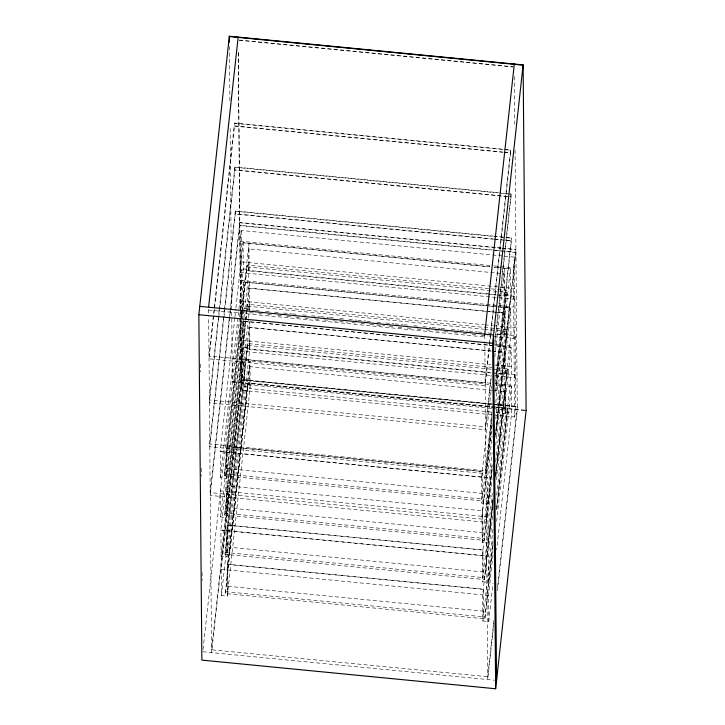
<?xml version="1.0" encoding="UTF-8"?>
<svg xmlns="http://www.w3.org/2000/svg" width="725" height="725" viewBox="0 0 725 725"><rect width="100%" height="100%" fill="white"/><g stroke="black" fill="none" stroke-linecap="round" stroke-linejoin="round"><path stroke-width="0.54" stroke-dasharray="3.62 2.72" d="M503.866 152.395L510.636 153.057L510.636 149.948L234.492 123.032L208.981 356.002L485.125 382.927L489.312 344.701M214.419 309.367L209.008 358.83L485.152 385.754L510.663 152.776L503.902 152.114M214.546 308.243L234.519 125.851L502.769 152.005M219.213 310.037L209.362 399.964L485.505 426.889L491.169 375.178M219.34 308.904L234.882 166.986L498.628 192.705M218.624 318.483L209.389 402.792L485.532 429.708L491.197 378.006M218.742 317.36L234.9 169.813L511.043 196.738L494.767 345.399M224.397 310.155L209.752 443.927L485.895 470.842L492.048 414.637M224.523 309.031L235.263 210.948L493.372 236.114M223.808 318.601L209.77 446.754L485.922 473.67L492.076 417.464M223.934 317.478L235.29 213.775L493.399 238.942M229.136 319.462L210.177 492.592L486.321 519.517M229.254 318.329L239.748 222.493L501.247 247.986M230.387 311.043L210.196 495.42L486.339 522.344L492.13 469.501M230.514 309.919L239.776 225.321L492.248 249.935M504.373 256.133L514.496 257.121L514.768 288.523L513.599 299.198L240.392 272.564L240.12 241.162L241.289 230.487L503.25 256.025M234.828 317.931L220.201 451.639L487.535 477.702L492.076 436.06M234.954 316.897L235.815 308.95M235.942 307.917L243.065 242.703L489.892 266.764M240.392 272.564L241.561 261.888L241.289 230.487M240.718 309.566L240.464 280.412L241.633 269.736L514.841 296.371L515.112 327.772L513.943 338.448L489.212 336.038M243.763 318.9L226.3 478.337L220.427 477.766L243.301 268.921L243.065 242.703M203.036 649.509L239.477 317.885M239.603 316.852L243.41 281.952L496.987 306.675M241.09 308.605L241.905 301.138L241.633 269.736M226.073 452.21L248.947 243.274L249.173 269.492L244.869 308.796M241.624 312.185L240.809 319.662L241.081 351.063L490.68 375.396M224.306 473.905L483.802 499.208L483.82 501.093L224.324 475.79L241.153 320.078M241.28 318.964L242.014 312.221M242.141 311.097L247.18 265.069L506.675 290.362L495.746 392.18M224.324 475.79L242.277 311.859M242.404 310.735L247.18 265.069M248.412 318.846L226.644 517.587L220.772 517.016L242.286 320.522M242.413 319.399L243.645 308.17L243.41 281.952M226.263 474.096L226.88 468.531L226.68 446.546L482.261 471.468L482.46 493.444L481.844 499.017M487.218 294.096L248.53 270.824L249.137 265.259M243.89 317.777L244.751 309.919M493.952 345.598L243.754 321.202L220.889 530.138L488.215 556.202L493.009 512.321M241.081 351.063L242.25 340.388L242.087 321.32M492.139 414.754L241.425 390.313L241.144 358.911L242.313 348.236L490.789 372.46M492.03 468.477L484.164 540.342L224.668 515.04L245.675 321.157M245.802 320.033L247.524 304.319L507.02 329.612L495.719 434.801M224.668 515.04L246.799 312.937M246.926 311.813L247.524 304.319M226.762 530.709L249.627 321.773L249.862 348L226.988 556.836L221.116 556.265L243.981 347.42L243.754 321.202M226.608 513.345L227.215 507.781L227.025 485.795L482.605 510.808M249.482 304.509L248.865 310.073L248.675 288.097L504.256 313.01L504.446 334.995L494.314 334.007M248.53 317.731L249.518 308.741L249.291 282.523L226.417 491.459L226.644 517.587M227.333 596.086L227.106 569.868L249.971 361.023L250.197 387.25L227.333 596.086L221.451 595.515L221.225 569.297L244.098 360.452L490.916 384.612M241.425 390.313L242.594 379.637L242.313 348.236M492.991 502.117L484.508 579.592L225.013 554.29L247.859 343.568L493.879 367.548M225.013 554.29L247.859 343.568M221.451 595.515L244.325 386.67L244.098 360.452M226.952 552.595L227.559 547.031L227.369 525.045L482.95 549.967L483.14 571.943L482.533 577.517M491.278 372.922L249.21 349.323L249.826 343.759M227.106 569.959L249.971 361.123M492.964 544.738L484.853 618.842L225.348 593.539L248.204 382.818L507.699 408.112L496.652 511.052M225.348 593.539L248.204 382.818M227.297 591.845L227.904 586.28L227.713 564.304L483.294 589.217L483.484 611.193L482.877 616.767M491.623 412.172L249.554 388.573L250.161 383.008M489.438 343.577L510.636 149.948M494.867 341.448L511.025 193.91L499.752 192.814M481.654 477.132L491.613 386.09M494.812 356.99L504.528 268.196L504.754 294.413L495.782 376.375M497.35 295.084L504.111 295.746L504.718 290.172M492.067 464.526L487.762 503.83L481.88 503.25L492.094 410.06M495.746 380.915L511.406 237.873L494.495 236.223M495.764 383.743L511.433 240.7L503.54 239.93M493.018 498.166L488.106 543.079L482.225 542.508L481.998 516.282L492.039 423.98M495.773 390.53L506.675 290.362M481.998 516.381L492.085 424.306M495.773 402.475L510.4 268.767L502.271 267.969L510.4 268.857L510.627 294.984L495.755 430.84M482.188 538.267L482.796 532.694L482.605 510.717M504.446 334.995L505.062 329.422M482.225 542.508L492.067 452.681M495.755 418.996L505.098 333.663L504.872 307.445M513.599 299.198L513.327 267.797L514.496 257.121M482.343 555.631L492.139 465.477M495.673 434.076L515.901 249.418L502.371 248.095M495.701 436.903L515.919 252.237L493.381 250.043M488.106 543.079L487.871 516.862L492.058 478.681M495.746 445.096L510.744 308.016L498.111 306.784M492.411 373.04L504.79 374.245L505.407 368.672M492.991 540.787L488.442 582.329L482.569 581.758L492.529 490.807M495.728 461.617L505.443 372.913L505.207 346.695M513.943 338.448L513.672 307.047L514.841 296.371M495.728 473.461L510.971 334.234L510.744 308.016M484.508 579.592L492.973 500.232M495.683 475.528L507.364 368.862L495.003 367.657M493.009 500.468L482.687 594.881L482.913 621.008L488.786 621.579L492.964 583.398M495.719 475.863L505.552 385.945L505.778 412.163L496.679 495.248M495.692 477.412L507.364 368.862M496.58 479.85L511.089 347.266L495.075 345.707M496.127 412.616L505.135 413.495L505.742 407.921M482.913 621.008L492.991 528.933M495.175 375.831L514.288 377.698L514.016 346.296L515.185 335.621L494.948 333.645M496.679 507.101L511.315 373.484L511.089 347.266L495.075 345.798M484.853 618.842L492.946 542.853M496.634 509.168L507.699 408.112M488.786 621.579L488.559 595.361L492.982 554.933M496.67 521.347L511.424 386.516L511.66 412.733L496.652 549.722M514.288 377.698L515.457 367.022L515.185 335.621M493.263 414.863L514.632 416.947L514.351 385.546L515.52 374.87L495.284 372.904M514.632 416.947L515.801 406.272L515.52 374.87M493.879 620.5L487.726 676.715L211.582 649.79L241.153 379.692L492.502 404.188M497.577 586.77L517.306 406.607L493.634 404.305M493.906 623.328L487.744 679.533L484.826 344.33M497.477 590.721L517.324 409.435M239.322 40.047L513.209 66.745M239.286 40.319L513.182 67.026M234.465 123.304L510.608 150.229M502.742 152.286L234.492 126.132L234.492 123.032M234.846 167.267L510.989 194.191M235.235 211.229L511.379 238.153M494.522 239.051L502.416 239.821M493.362 239.214L235.253 214.056L235.263 210.948M494.495 239.332L511.397 240.972L511.406 237.873M239.721 222.774L501.211 248.267M502.343 248.376L515.865 249.69M239.748 225.593L492.221 250.216M493.344 250.324L515.892 252.517M240.12 241.162L493.091 265.821M494.214 265.93L513.327 267.797M494.396 267.208L501.147 267.86L494.396 267.298M243.074 242.793L489.892 266.863M241.561 261.888L514.768 288.523M247.198 266.945L506.693 292.248M243.301 268.921L249.173 269.492M504.754 294.413L510.627 294.984M488.342 294.205L496.226 294.975M240.464 280.412L513.672 307.047M243.41 282.043L496.987 306.766M498.111 306.874L510.744 308.107M248.675 288.188L504.256 313.109M241.905 301.138L483.629 324.7M484.753 324.809L492.628 325.579M493.752 325.688L515.112 327.772M247.533 306.204L483.448 329.195M484.563 329.304L507.038 331.497M243.645 308.17L249.518 308.741M505.098 333.663L510.971 334.234M246.473 309.421L254.339 310.191M255.463 310.3L261.091 310.853M265.586 311.288L270.081 311.723M274.576 312.167L279.08 312.602M283.575 313.046L291.441 313.807M292.565 313.916L298.192 314.469M302.688 314.904L307.183 315.348M311.678 315.783L319.553 316.553M320.677 316.662L328.543 317.423M329.667 317.541L335.294 318.085M339.789 318.52L344.284 318.964M348.788 319.399L356.655 320.169M357.778 320.278L365.645 321.048M366.768 321.157L372.396 321.701M376.891 322.145L381.386 322.58M385.89 323.015L393.757 323.785M394.88 323.894L402.747 324.664M403.879 324.773L409.498 325.317M413.993 325.761L418.488 326.196M422.992 326.631L430.858 327.401M431.982 327.51L439.848 328.28M440.981 328.389L446.6 328.933M451.095 329.377L458.97 330.138M460.094 330.256L467.96 331.017M469.084 331.126L476.959 331.896M478.083 332.005L483.702 332.558M488.197 332.993L493.816 333.536M240.736 311.813L245.231 312.248M249.735 312.683L254.23 313.127M258.725 313.562L263.22 314.007M267.724 314.442L273.343 314.985M277.838 315.429L282.333 315.864M286.837 316.308L291.332 316.743M295.827 317.178L300.322 317.623M304.826 318.058L310.445 318.61M314.94 319.045L319.435 319.48M323.939 319.924L328.434 320.359M332.929 320.803L338.548 321.347M339.681 321.456L347.547 322.226M352.042 322.661L356.537 323.105M361.041 323.54L365.536 323.975M370.031 324.419L375.659 324.963M376.782 325.072L384.649 325.842M389.144 326.277L393.639 326.721M398.143 327.156L402.638 327.591M407.133 328.035L412.761 328.579M417.256 329.023L421.751 329.458M426.246 329.893L430.75 330.337M435.245 330.772L439.74 331.216M444.235 331.651L448.73 332.086M454.358 332.639L458.853 333.074M463.347 333.518L467.852 333.953M472.347 334.388L476.842 334.832M481.337 335.267L488.088 335.929M208.61 310.037L484.762 336.962M494.903 344.429L514.016 346.296M243.754 321.302L493.952 345.689M491.088 350.945L249.019 327.347L249.21 349.323M492.212 351.054L504.6 352.259L504.79 374.245M249.019 327.437L491.088 351.036M492.221 351.154L504.6 352.359M242.25 340.388L490.716 364.612M495.22 365.047L515.457 367.022M247.877 345.453L491.65 369.215M492.773 369.324L507.373 370.747M243.981 347.42L249.862 348M505.443 372.913L511.315 373.484M241.144 358.911L490.743 383.244M495.238 383.688L514.351 385.546M495.42 384.957L511.433 386.615M492.556 390.403L249.364 366.596L249.554 388.573M493.68 390.413L504.944 391.609M242.594 379.637L492.184 403.97M493.308 404.079L515.801 406.272M241.126 379.963L492.474 404.468M493.598 404.577L517.269 406.888M232.372 381.658L494.785 407.242M495.909 407.35L526.142 410.296M494.749 407.513L232.335 381.93L230.142 126.848M495.882 407.622L526.105 410.577M248.222 384.703L491.994 408.465M493.118 408.574L507.718 409.997M244.325 386.67L250.197 387.25M505.778 412.163L511.66 412.733M226.689 446.645L482.27 471.558M226.88 468.531L482.46 493.444M487.871 516.952L220.545 490.798L220.772 517.016M227.215 507.781L482.796 532.694M224.65 513.155L484.146 538.457L484.164 540.342M227.369 525.145L482.95 550.058M227.559 547.031L483.14 571.943M224.995 552.405L484.49 577.707M227.713 564.394L483.294 589.307M221.225 569.297L488.559 595.452M227.904 586.28L483.484 611.193M225.339 591.654L484.835 616.957M202.792 651.757L494.359 680.186M514.424 76.488L514.804 124.328M515.067 150.102L517.297 409.716M511.025 193.91L511.016 197.019L234.873 170.094L234.882 166.986M504.111 295.746L503.911 273.76L248.331 248.847L248.53 270.824M504.944 391.509L505.135 413.495M487.762 503.83L487.526 477.603L220.201 451.548L220.427 477.766M488.442 582.329L488.215 556.111L220.88 530.048L221.116 556.265M484.744 335.077L484.817 343.197M481.654 477.032L481.88 503.25M482.343 555.531L482.569 581.758M241.996 311.233L242.041 316.834M238.307 52.961L240.537 308.904M240.546 310.037L240.609 316.834M240.618 317.958L241.18 382.51L211.6 652.618L208.673 317.405M238.262 52.109L241.153 382.791M229.444 46.445L229.888 101.083M226.073 452.119L226.3 478.337M226.762 530.618L226.988 556.836M208.61 309.475L208.664 316.272M200.281 364.104L200.345 372.034M201.188 468.296L201.26 476.225M202.094 572.487L202.166 580.408"/><path stroke-width="1.09" d="M526.142 410.296L495.646 688.75L201.876 660.112L198.858 314.704L229.354 36.25L523.124 64.887L526.105 410.577M208.592 307.21L238.172 37.111M484.735 334.134L514.315 64.027M495.646 688.75L492.628 343.342L523.124 64.887M229.327 36.531L523.097 65.168M199.774 306.349L493.544 334.995L496.562 680.394M198.858 314.704L492.628 343.342M229.354 36.25L229.372 42.195"/></g></svg>
